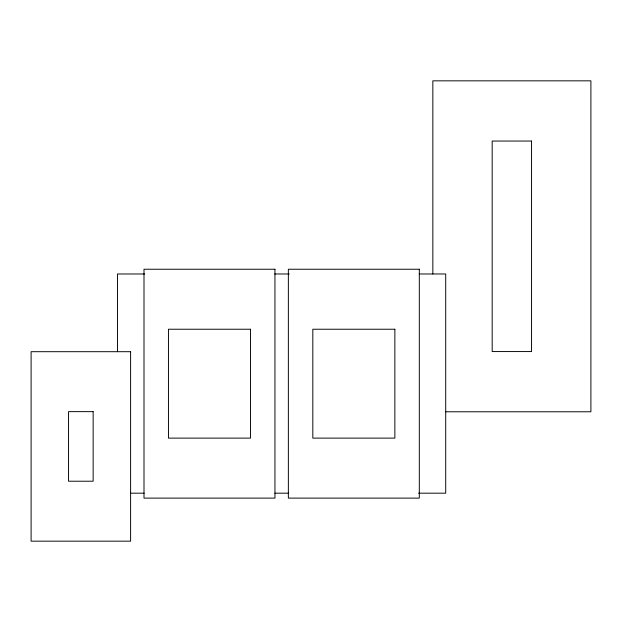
<?xml version="1.0" encoding="UTF-8"?>
<svg xmlns="http://www.w3.org/2000/svg" width="622" height="622" viewBox="0 0 622 622"><rect width="100%" height="100%" fill="white"/><g stroke="black" fill="none" stroke-linecap="round" stroke-linejoin="round"><path stroke-width="0.93" d="M144.669 273.975L117.504 273.975L117.504 351.694M274.691 273.975L289.246 273.975M419.259 273.975L445.71 273.975L445.71 493.184L418.567 493.184M445.71 411.772L590.9 411.772L590.9 80.837L432.842 80.837L432.842 273.975M130.597 493.184L144.172 493.184M274.947 493.184L288.639 493.184M531.553 141.046L492.189 141.046L492.189 351.562L531.553 351.562L531.553 141.046M274.947 269.24L144.001 269.24L144.001 498.113L274.947 498.113L274.947 269.24M419.314 269.24L288.359 269.24L288.359 498.113L419.314 498.113L419.314 269.24M250.495 329.232L168.453 329.232L168.453 438.121L250.495 438.121L250.495 329.232M394.861 329.232L312.819 329.232L312.819 438.121L394.861 438.121L394.861 329.232M130.597 351.694L31.1 351.694L31.1 541.163L130.597 541.163L130.597 351.694M93.144 411.64L68.552 411.64L68.552 481.218L93.144 481.218L93.144 411.64"/></g></svg>
